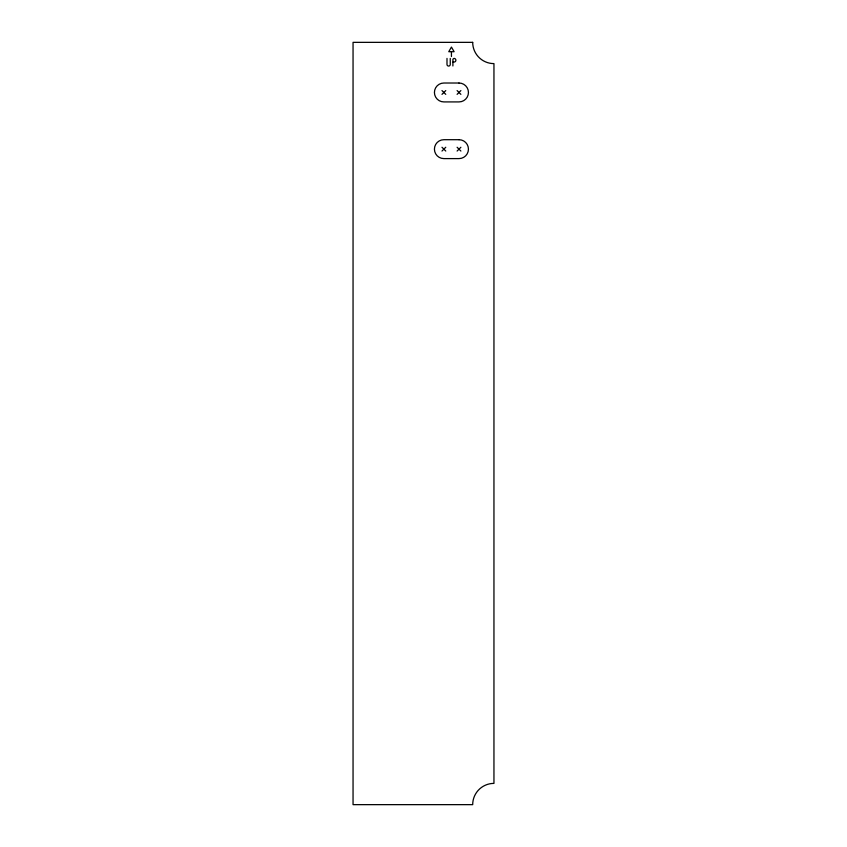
<?xml version="1.0" encoding="UTF-8"?>
<svg xmlns="http://www.w3.org/2000/svg" width="847" height="847" viewBox="0 0 847 847"><rect width="100%" height="100%" fill="white"/><g stroke="black" fill="none" stroke-linecap="round" stroke-linejoin="round"><path stroke-width="1.27" d="M441.986 94.356L445.766 90.576M457.105 94.356L460.884 90.576M441.986 151.041L445.766 147.262M457.105 151.041L460.884 147.262M451.25 51.709L448.762 51.709L451.44 47.072L454.108 51.709L451.44 51.709L451.44 56.516M453.081 62.053L454.056 62.053A1.821 1.821 0 0 0 455.877 60.232A1.821 1.821 0 0 0 454.056 58.411L452.923 59.068L452.891 65.971M457.105 90.576L460.884 94.356M441.986 90.576L445.766 94.356M457.105 147.262L460.884 151.041M441.986 147.262L445.766 151.041M450.265 58.411L450.265 64.414A1.63 1.63 0 0 1 448.635 66.055A1.63 1.63 0 0 1 446.994 64.414L446.994 58.411M472.69 42.35L353.051 42.35L353.051 804.65L472.69 804.65A21.26 21.26 0 0 1 493.949 783.39L493.949 63.61A21.26 21.26 0 0 1 472.69 42.35M458.989 83.017L443.881 83.017A9.444 9.444 0 0 0 434.426 92.471A9.444 9.444 0 0 0 443.881 101.915L458.989 101.915A9.444 9.444 0 0 0 468.444 92.471A9.444 9.444 0 0 0 458.989 83.017M458.989 139.702L443.881 139.702A9.444 9.444 0 0 0 434.426 149.146A9.444 9.444 0 0 0 443.881 158.601L458.989 158.601A9.444 9.444 0 0 0 468.444 149.146A9.444 9.444 0 0 0 458.989 139.702"/></g></svg>
